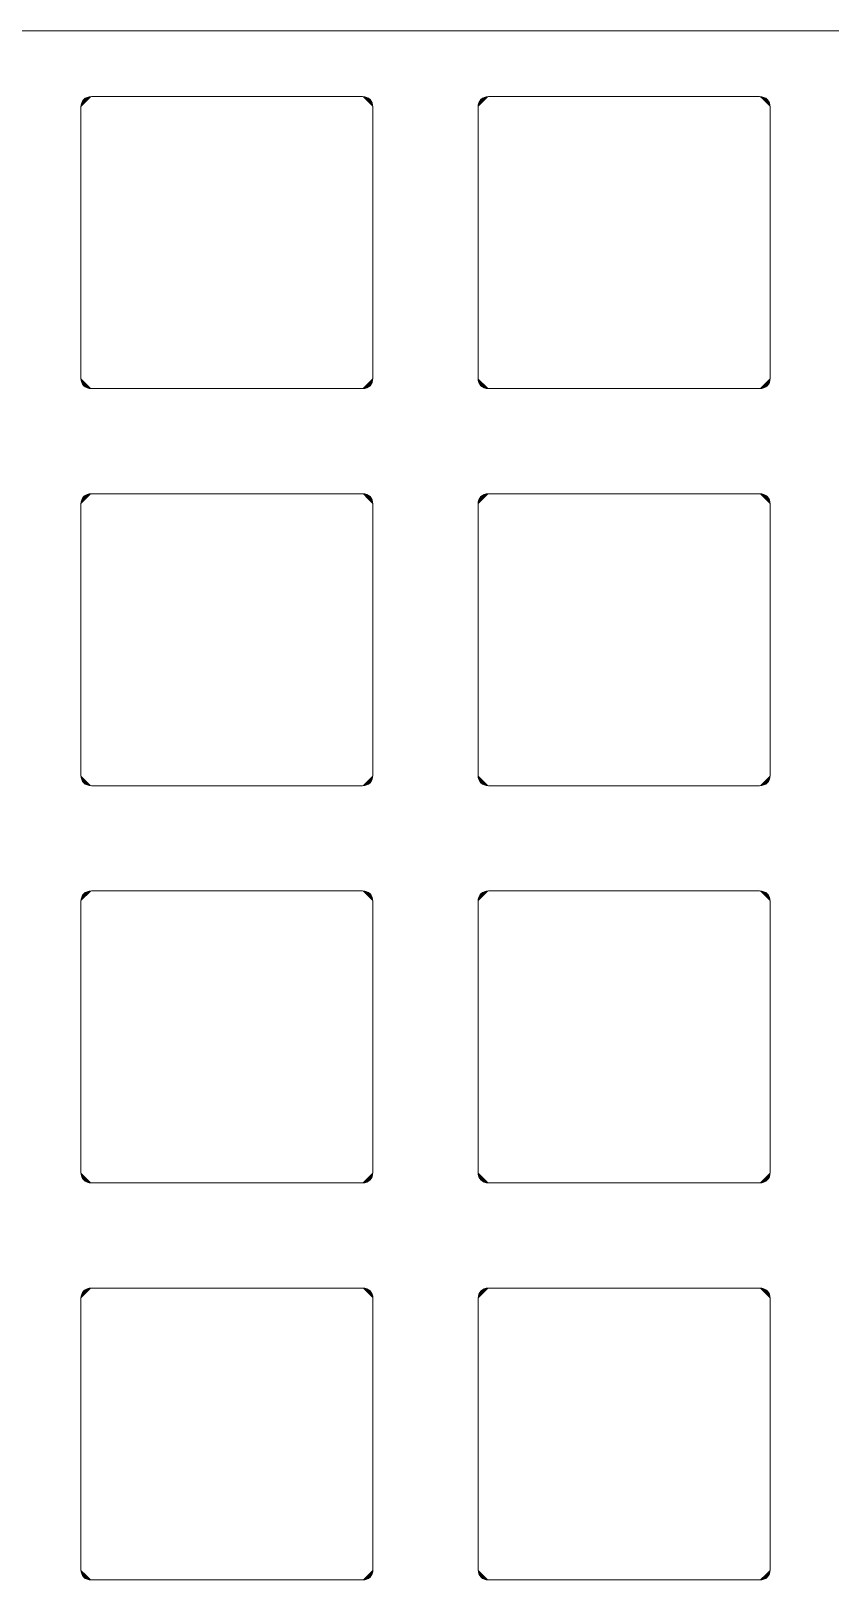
# Model space of a CAD drawing. Extents: x 173 to 988, y 261 to 653.
# Drawn here: x 661.8 to 770.4, y 433.1 to 643.6 of the extents above; entities that cross this region are included whole.
import ezdxf

# ---------------------------------------------------------------- set-up
doc = ezdxf.new("R2010")
doc.units = 0
doc.header["$MEASUREMENT"] = 0
doc.layers.add('Layer 1', color=7, linetype='Continuous', lineweight=0)

# ---------------------------------------------------------------- blocks, each defined once
blk = doc.blocks.new('Block_2')
at = {"layer": 'Layer 1', "true_color": 0x2f2d31, "transparency": 33554687}
h = blk.add_hatch(color=250, dxfattribs=at)
h.dxf.hatch_style = 2
edge = h.paths.add_edge_path()
edge.add_spline(control_points=[(706.86, 634.72), (707.71, 634.72), (708.27, 634.15), (708.27, 633.3)], knot_values=[0, 0, 0, 0, 1, 1, 1, 1], degree=3, periodic=0)
edge.add_line((708.27, 633.3), (706.86, 634.72))
h = blk.add_hatch(color=250, dxfattribs=at)
h.dxf.hatch_style = 2
edge = h.paths.add_edge_path()
edge.add_spline(control_points=[(722.58, 633.3), (722.58, 634.15), (723.15, 634.72), (724, 634.72)], knot_values=[0, 0, 0, 0, 1, 1, 1, 1], degree=3, periodic=0)
edge.add_line((724, 634.72), (722.58, 633.3))
h = blk.add_hatch(color=250, dxfattribs=at)
h.dxf.hatch_style = 2
edge = h.paths.add_edge_path()
edge.add_spline(control_points=[(708.27, 596.45), (708.27, 595.6), (707.71, 595.04), (706.86, 595.04)], knot_values=[0, 0, 0, 0, 1, 1, 1, 1], degree=3, periodic=0)
edge.add_line((706.86, 595.04), (708.27, 596.45))
h = blk.add_hatch(color=250, dxfattribs=at)
h.dxf.hatch_style = 2
edge = h.paths.add_edge_path()
edge.add_spline(control_points=[(706.86, 595.04), (706.86, 595.04), (670.01, 595.04), (670.01, 595.04)], knot_values=[0, 0, 0, 0, 1, 1, 1, 1], degree=3, periodic=0)
edge.add_line((670.01, 595.04), (706.86, 595.04))
h = blk.add_hatch(color=250, dxfattribs=at)
h.dxf.hatch_style = 2
edge = h.paths.add_edge_path()
edge.add_spline(control_points=[(760.85, 595.04), (760.85, 595.04), (724, 595.04), (724, 595.04)], knot_values=[0, 0, 0, 0, 1, 1, 1, 1], degree=3, periodic=0)
edge.add_line((724, 595.04), (760.85, 595.04))
h = blk.add_hatch(color=250, dxfattribs=at)
h.dxf.hatch_style = 2
edge = h.paths.add_edge_path()
edge.add_spline(control_points=[(670.01, 580.73), (670.01, 580.73), (706.86, 580.73), (706.86, 580.73)], knot_values=[0, 0, 0, 0, 1, 1, 1, 1], degree=3, periodic=0)
edge.add_line((706.86, 580.73), (670.01, 580.73))
h = blk.add_hatch(color=250, dxfattribs=at)
h.dxf.hatch_style = 2
edge = h.paths.add_edge_path()
edge.add_spline(control_points=[(706.86, 580.73), (707.71, 580.73), (708.27, 580.16), (708.27, 579.31)], knot_values=[0, 0, 0, 0, 1, 1, 1, 1], degree=3, periodic=0)
edge.add_line((708.27, 579.31), (706.86, 580.73))
h = blk.add_hatch(color=250, dxfattribs=at)
h.dxf.hatch_style = 2
edge = h.paths.add_edge_path()
edge.add_spline(control_points=[(724, 580.73), (724, 580.73), (760.85, 580.73), (760.85, 580.73)], knot_values=[0, 0, 0, 0, 1, 1, 1, 1], degree=3, periodic=0)
edge.add_line((760.85, 580.73), (724, 580.73))
h = blk.add_hatch(color=250, dxfattribs=at)
h.dxf.hatch_style = 2
edge = h.paths.add_edge_path()
edge.add_spline(control_points=[(706.86, 472.74), (707.71, 472.74), (708.28, 472.17), (708.28, 471.32)], knot_values=[0, 0, 0, 0, 1, 1, 1, 1], degree=3, periodic=0)
edge.add_line((708.28, 471.32), (706.86, 472.74))
h = blk.add_hatch(color=250, dxfattribs=at)
h.dxf.hatch_style = 2
edge = h.paths.add_edge_path()
edge.add_spline(control_points=[(762.27, 471.32), (762.27, 471.32), (762.27, 434.47), (762.27, 434.47)], knot_values=[0, 0, 0, 0, 1, 1, 1, 1], degree=3, periodic=0)
edge.add_line((762.27, 434.47), (762.27, 471.32))
h = blk.add_hatch(color=250, dxfattribs=at)
h.dxf.hatch_style = 2
edge = h.paths.add_edge_path()
edge.add_spline(control_points=[(760.85, 433.06), (760.85, 433.06), (724, 433.06), (724, 433.06)], knot_values=[0, 0, 0, 0, 1, 1, 1, 1], degree=3, periodic=0)
edge.add_line((724, 433.06), (760.85, 433.06))
at = {"layer": 'Layer 1', "color": 250, "lineweight": 5, "true_color": 0x2f2d31}
for points in [[(706.86, 634.72), (707.71, 634.72), (708.27, 634.15), (708.27, 633.3)], [(722.58, 633.3), (722.58, 634.15), (723.15, 634.72), (724, 634.72)], [(708.27, 596.45), (708.27, 595.6), (707.71, 595.04), (706.86, 595.04)], [(706.86, 595.04), (706.86, 595.04), (670.01, 595.04), (670.01, 595.04)], [(760.85, 595.04), (760.85, 595.04), (724, 595.04), (724, 595.04)], [(670.01, 580.73), (670.01, 580.73), (706.86, 580.73), (706.86, 580.73)], [(706.86, 580.73), (707.71, 580.73), (708.27, 580.16), (708.27, 579.31)], [(724, 580.73), (724, 580.73), (760.85, 580.73), (760.85, 580.73)], [(706.86, 472.74), (707.71, 472.74), (708.28, 472.17), (708.28, 471.32)], [(762.27, 471.32), (762.27, 471.32), (762.27, 434.47), (762.27, 434.47)], [(760.85, 433.06), (760.85, 433.06), (724, 433.06), (724, 433.06)]]:
    blk.add_open_spline(points, degree=3, dxfattribs=at)
blk = doc.blocks.new('Block_3')
at = {"layer": 'Layer 1', "true_color": 0x2f2d31, "transparency": 33554687}
h = blk.add_hatch(color=250, dxfattribs=at)
h.dxf.hatch_style = 2
edge = h.paths.add_edge_path()
edge.add_spline(control_points=[(708.27, 633.3), (708.27, 633.3), (708.27, 596.45), (708.27, 596.45)], knot_values=[0, 0, 0, 0, 1, 1, 1, 1], degree=3, periodic=0)
edge.add_line((708.27, 596.45), (708.27, 633.3))
h = blk.add_hatch(color=250, dxfattribs=at)
h.dxf.hatch_style = 2
edge = h.paths.add_edge_path()
edge.add_spline(control_points=[(722.58, 596.45), (722.58, 596.45), (722.58, 633.3), (722.58, 633.3)], knot_values=[0, 0, 0, 0, 1, 1, 1, 1], degree=3, periodic=0)
edge.add_line((722.58, 633.3), (722.58, 596.45))
h = blk.add_hatch(color=250, dxfattribs=at)
h.dxf.hatch_style = 2
edge = h.paths.add_edge_path()
edge.add_spline(control_points=[(670.01, 595.04), (669.16, 595.04), (668.59, 595.6), (668.59, 596.45)], knot_values=[0, 0, 0, 0, 1, 1, 1, 1], degree=3, periodic=0)
edge.add_line((668.59, 596.45), (670.01, 595.04))
h = blk.add_hatch(color=250, dxfattribs=at)
h.dxf.hatch_style = 2
edge = h.paths.add_edge_path()
edge.add_spline(control_points=[(724, 595.04), (723.15, 595.04), (722.58, 595.6), (722.58, 596.45)], knot_values=[0, 0, 0, 0, 1, 1, 1, 1], degree=3, periodic=0)
edge.add_line((722.58, 596.45), (724, 595.04))
h = blk.add_hatch(color=250, dxfattribs=at)
h.dxf.hatch_style = 2
edge = h.paths.add_edge_path()
edge.add_spline(control_points=[(668.59, 525.32), (668.59, 526.17), (669.16, 526.73), (670.01, 526.73)], knot_values=[0, 0, 0, 0, 1, 1, 1, 1], degree=3, periodic=0)
edge.add_line((670.01, 526.73), (668.59, 525.32))
h = blk.add_hatch(color=250, dxfattribs=at)
h.dxf.hatch_style = 2
edge = h.paths.add_edge_path()
edge.add_spline(control_points=[(668.59, 488.47), (668.59, 488.47), (668.59, 525.32), (668.59, 525.32)], knot_values=[0, 0, 0, 0, 1, 1, 1, 1], degree=3, periodic=0)
edge.add_line((668.59, 525.32), (668.59, 488.47))
h = blk.add_hatch(color=250, dxfattribs=at)
h.dxf.hatch_style = 2
edge = h.paths.add_edge_path()
edge.add_spline(control_points=[(722.58, 488.47), (722.58, 488.47), (722.58, 525.32), (722.58, 525.32)], knot_values=[0, 0, 0, 0, 1, 1, 1, 1], degree=3, periodic=0)
edge.add_line((722.58, 525.32), (722.58, 488.47))
h = blk.add_hatch(color=250, dxfattribs=at)
h.dxf.hatch_style = 2
edge = h.paths.add_edge_path()
edge.add_spline(control_points=[(760.85, 472.74), (761.7, 472.74), (762.27, 472.17), (762.27, 471.32)], knot_values=[0, 0, 0, 0, 1, 1, 1, 1], degree=3, periodic=0)
edge.add_line((762.27, 471.32), (760.85, 472.74))
h = blk.add_hatch(color=250, dxfattribs=at)
h.dxf.hatch_style = 2
edge = h.paths.add_edge_path()
edge.add_spline(control_points=[(670.01, 433.06), (669.16, 433.06), (668.59, 433.62), (668.59, 434.47)], knot_values=[0, 0, 0, 0, 1, 1, 1, 1], degree=3, periodic=0)
edge.add_line((668.59, 434.47), (670.01, 433.06))
h = blk.add_hatch(color=250, dxfattribs=at)
h.dxf.hatch_style = 2
edge = h.paths.add_edge_path()
edge.add_spline(control_points=[(706.86, 433.06), (706.86, 433.06), (670.01, 433.06), (670.01, 433.06)], knot_values=[0, 0, 0, 0, 1, 1, 1, 1], degree=3, periodic=0)
edge.add_line((670.01, 433.06), (706.86, 433.06))
at = {"layer": 'Layer 1', "color": 250, "lineweight": 5, "true_color": 0x2f2d31}
for points in [[(708.27, 633.3), (708.27, 633.3), (708.27, 596.45), (708.27, 596.45)], [(722.58, 596.45), (722.58, 596.45), (722.58, 633.3), (722.58, 633.3)], [(670.01, 595.04), (669.16, 595.04), (668.59, 595.6), (668.59, 596.45)], [(724, 595.04), (723.15, 595.04), (722.58, 595.6), (722.58, 596.45)], [(668.59, 525.32), (668.59, 526.17), (669.16, 526.73), (670.01, 526.73)], [(668.59, 488.47), (668.59, 488.47), (668.59, 525.32), (668.59, 525.32)], [(722.58, 488.47), (722.58, 488.47), (722.58, 525.32), (722.58, 525.32)], [(760.85, 472.74), (761.7, 472.74), (762.27, 472.17), (762.27, 471.32)], [(670.01, 433.06), (669.16, 433.06), (668.59, 433.62), (668.59, 434.47)], [(706.86, 433.06), (706.86, 433.06), (670.01, 433.06), (670.01, 433.06)]]:
    blk.add_open_spline(points, degree=3, dxfattribs=at)
blk = doc.blocks.new('Block_4')
at = {"layer": 'Layer 1', "true_color": 0x2f2d31, "transparency": 33554687}
h = blk.add_hatch(color=250, dxfattribs=at)
h.dxf.hatch_style = 2
edge = h.paths.add_edge_path()
edge.add_spline(control_points=[(762.27, 596.45), (762.27, 595.6), (761.7, 595.04), (760.85, 595.04)], knot_values=[0, 0, 0, 0, 1, 1, 1, 1], degree=3, periodic=0)
edge.add_line((760.85, 595.04), (762.27, 596.45))
h = blk.add_hatch(color=250, dxfattribs=at)
h.dxf.hatch_style = 2
edge = h.paths.add_edge_path()
edge.add_spline(control_points=[(762.27, 488.47), (762.27, 487.62), (761.7, 487.05), (760.85, 487.05)], knot_values=[0, 0, 0, 0, 1, 1, 1, 1], degree=3, periodic=0)
edge.add_line((760.85, 487.05), (762.27, 488.47))
h = blk.add_hatch(color=250, dxfattribs=at)
h.dxf.hatch_style = 2
edge = h.paths.add_edge_path()
edge.add_spline(control_points=[(762.27, 434.47), (762.27, 433.62), (761.7, 433.06), (760.85, 433.06)], knot_values=[0, 0, 0, 0, 1, 1, 1, 1], degree=3, periodic=0)
edge.add_line((760.85, 433.06), (762.27, 434.47))
at = {"layer": 'Layer 1', "color": 250, "lineweight": 5, "true_color": 0x2f2d31}
for points in [[(762.27, 596.45), (762.27, 595.6), (761.7, 595.04), (760.85, 595.04)], [(762.27, 488.47), (762.27, 487.62), (761.7, 487.05), (760.85, 487.05)], [(762.27, 434.47), (762.27, 433.62), (761.7, 433.06), (760.85, 433.06)]]:
    blk.add_open_spline(points, degree=3, dxfattribs=at)
blk = doc.blocks.new('Block_5')
at = {"layer": 'Layer 1', "true_color": 0x2f2d31, "transparency": 33554687}
h = blk.add_hatch(color=250, dxfattribs=at)
h.dxf.hatch_style = 2
edge = h.paths.add_edge_path()
edge.add_spline(control_points=[(983.39, 643.65), (983.39, 643.65), (547.42, 643.65), (547.42, 643.65)], knot_values=[0, 0, 0, 0, 1, 1, 1, 1], degree=3, periodic=0)
edge.add_line((547.42, 643.65), (983.39, 643.65))
at = {"layer": 'Layer 1', "color": 250, "lineweight": 20, "true_color": 0x2f2d31}
blk.add_open_spline([(983.39, 643.65), (983.39, 643.65), (547.42, 643.65), (547.42, 643.65)], degree=3, dxfattribs=at)
blk = doc.blocks.new('Block_6')
at = {"layer": 'Layer 1', "true_color": 0x2f2d31, "transparency": 33554687}
h = blk.add_hatch(color=250, dxfattribs=at)
h.dxf.hatch_style = 2
edge = h.paths.add_edge_path()
edge.add_spline(control_points=[(668.59, 596.45), (668.59, 596.45), (668.59, 633.3), (668.59, 633.3)], knot_values=[0, 0, 0, 0, 1, 1, 1, 1], degree=3, periodic=0)
edge.add_line((668.59, 633.3), (668.59, 596.45))
h = blk.add_hatch(color=250, dxfattribs=at)
h.dxf.hatch_style = 2
edge = h.paths.add_edge_path()
edge.add_spline(control_points=[(722.58, 542.46), (722.58, 542.46), (722.58, 579.31), (722.58, 579.31)], knot_values=[0, 0, 0, 0, 1, 1, 1, 1], degree=3, periodic=0)
edge.add_line((722.58, 579.31), (722.58, 542.46))
h = blk.add_hatch(color=250, dxfattribs=at)
h.dxf.hatch_style = 2
edge = h.paths.add_edge_path()
edge.add_spline(control_points=[(670.01, 541.04), (669.16, 541.04), (668.59, 541.61), (668.59, 542.46)], knot_values=[0, 0, 0, 0, 1, 1, 1, 1], degree=3, periodic=0)
edge.add_line((668.59, 542.46), (670.01, 541.04))
h = blk.add_hatch(color=250, dxfattribs=at)
h.dxf.hatch_style = 2
edge = h.paths.add_edge_path()
edge.add_spline(control_points=[(708.27, 542.46), (708.27, 541.61), (707.71, 541.04), (706.86, 541.04)], knot_values=[0, 0, 0, 0, 1, 1, 1, 1], degree=3, periodic=0)
edge.add_line((706.86, 541.04), (708.27, 542.46))
h = blk.add_hatch(color=250, dxfattribs=at)
h.dxf.hatch_style = 2
edge = h.paths.add_edge_path()
edge.add_spline(control_points=[(724, 541.04), (723.15, 541.04), (722.58, 541.61), (722.58, 542.46)], knot_values=[0, 0, 0, 0, 1, 1, 1, 1], degree=3, periodic=0)
edge.add_line((722.58, 542.46), (724, 541.04))
h = blk.add_hatch(color=250, dxfattribs=at)
h.dxf.hatch_style = 2
edge = h.paths.add_edge_path()
edge.add_spline(control_points=[(760.85, 541.04), (760.85, 541.04), (724, 541.04), (724, 541.04)], knot_values=[0, 0, 0, 0, 1, 1, 1, 1], degree=3, periodic=0)
edge.add_line((724, 541.04), (760.85, 541.04))
h = blk.add_hatch(color=250, dxfattribs=at)
h.dxf.hatch_style = 2
edge = h.paths.add_edge_path()
edge.add_spline(control_points=[(670.01, 526.73), (670.01, 526.73), (706.86, 526.73), (706.86, 526.73)], knot_values=[0, 0, 0, 0, 1, 1, 1, 1], degree=3, periodic=0)
edge.add_line((706.86, 526.73), (670.01, 526.73))
h = blk.add_hatch(color=250, dxfattribs=at)
h.dxf.hatch_style = 2
edge = h.paths.add_edge_path()
edge.add_spline(control_points=[(722.58, 525.32), (722.58, 526.17), (723.15, 526.73), (724, 526.73)], knot_values=[0, 0, 0, 0, 1, 1, 1, 1], degree=3, periodic=0)
edge.add_line((724, 526.73), (722.58, 525.32))
h = blk.add_hatch(color=250, dxfattribs=at)
h.dxf.hatch_style = 2
edge = h.paths.add_edge_path()
edge.add_spline(control_points=[(708.27, 525.32), (708.27, 525.32), (708.27, 488.47), (708.27, 488.47)], knot_values=[0, 0, 0, 0, 1, 1, 1, 1], degree=3, periodic=0)
edge.add_line((708.27, 488.47), (708.27, 525.32))
h = blk.add_hatch(color=250, dxfattribs=at)
h.dxf.hatch_style = 2
edge = h.paths.add_edge_path()
edge.add_spline(control_points=[(762.27, 525.32), (762.27, 525.32), (762.27, 488.47), (762.27, 488.47)], knot_values=[0, 0, 0, 0, 1, 1, 1, 1], degree=3, periodic=0)
edge.add_line((762.27, 488.47), (762.27, 525.32))
h = blk.add_hatch(color=250, dxfattribs=at)
h.dxf.hatch_style = 2
edge = h.paths.add_edge_path()
edge.add_spline(control_points=[(668.59, 471.32), (668.59, 472.17), (669.16, 472.74), (670.01, 472.74)], knot_values=[0, 0, 0, 0, 1, 1, 1, 1], degree=3, periodic=0)
edge.add_line((670.01, 472.74), (668.59, 471.32))
h = blk.add_hatch(color=250, dxfattribs=at)
h.dxf.hatch_style = 2
edge = h.paths.add_edge_path()
edge.add_spline(control_points=[(670.01, 472.74), (670.01, 472.74), (706.86, 472.74), (706.86, 472.74)], knot_values=[0, 0, 0, 0, 1, 1, 1, 1], degree=3, periodic=0)
edge.add_line((706.86, 472.74), (670.01, 472.74))
h = blk.add_hatch(color=250, dxfattribs=at)
h.dxf.hatch_style = 2
edge = h.paths.add_edge_path()
edge.add_spline(control_points=[(724, 472.74), (724, 472.74), (760.85, 472.74), (760.85, 472.74)], knot_values=[0, 0, 0, 0, 1, 1, 1, 1], degree=3, periodic=0)
edge.add_line((760.85, 472.74), (724, 472.74))
h = blk.add_hatch(color=250, dxfattribs=at)
h.dxf.hatch_style = 2
edge = h.paths.add_edge_path()
edge.add_spline(control_points=[(708.28, 471.32), (708.28, 471.32), (708.28, 434.47), (708.28, 434.47)], knot_values=[0, 0, 0, 0, 1, 1, 1, 1], degree=3, periodic=0)
edge.add_line((708.28, 434.47), (708.28, 471.32))
h = blk.add_hatch(color=250, dxfattribs=at)
h.dxf.hatch_style = 2
edge = h.paths.add_edge_path()
edge.add_spline(control_points=[(724, 433.06), (723.15, 433.06), (722.59, 433.62), (722.59, 434.47)], knot_values=[0, 0, 0, 0, 1, 1, 1, 1], degree=3, periodic=0)
edge.add_line((722.59, 434.47), (724, 433.06))
at = {"layer": 'Layer 1', "color": 250, "lineweight": 5, "true_color": 0x2f2d31}
for points in [[(668.59, 596.45), (668.59, 596.45), (668.59, 633.3), (668.59, 633.3)], [(722.58, 542.46), (722.58, 542.46), (722.58, 579.31), (722.58, 579.31)], [(670.01, 541.04), (669.16, 541.04), (668.59, 541.61), (668.59, 542.46)], [(708.27, 542.46), (708.27, 541.61), (707.71, 541.04), (706.86, 541.04)], [(724, 541.04), (723.15, 541.04), (722.58, 541.61), (722.58, 542.46)], [(760.85, 541.04), (760.85, 541.04), (724, 541.04), (724, 541.04)], [(670.01, 526.73), (670.01, 526.73), (706.86, 526.73), (706.86, 526.73)], [(722.58, 525.32), (722.58, 526.17), (723.15, 526.73), (724, 526.73)], [(708.27, 525.32), (708.27, 525.32), (708.27, 488.47), (708.27, 488.47)], [(762.27, 525.32), (762.27, 525.32), (762.27, 488.47), (762.27, 488.47)], [(668.59, 471.32), (668.59, 472.17), (669.16, 472.74), (670.01, 472.74)], [(670.01, 472.74), (670.01, 472.74), (706.86, 472.74), (706.86, 472.74)], [(724, 472.74), (724, 472.74), (760.85, 472.74), (760.85, 472.74)], [(708.28, 471.32), (708.28, 471.32), (708.28, 434.47), (708.28, 434.47)], [(724, 433.06), (723.15, 433.06), (722.59, 433.62), (722.59, 434.47)]]:
    blk.add_open_spline(points, degree=3, dxfattribs=at)
blk = doc.blocks.new('Block_7')
at = {"layer": 'Layer 1', "true_color": 0x2f2d31, "transparency": 33554687}
h = blk.add_hatch(color=250, dxfattribs=at)
h.dxf.hatch_style = 2
edge = h.paths.add_edge_path()
edge.add_spline(control_points=[(708.27, 579.31), (708.27, 579.31), (708.27, 542.46), (708.27, 542.46)], knot_values=[0, 0, 0, 0, 1, 1, 1, 1], degree=3, periodic=0)
edge.add_line((708.27, 542.46), (708.27, 579.31))
h = blk.add_hatch(color=250, dxfattribs=at)
h.dxf.hatch_style = 2
edge = h.paths.add_edge_path()
edge.add_spline(control_points=[(760.85, 526.73), (761.7, 526.73), (762.27, 526.17), (762.27, 525.32)], knot_values=[0, 0, 0, 0, 1, 1, 1, 1], degree=3, periodic=0)
edge.add_line((762.27, 525.32), (760.85, 526.73))
at = {"layer": 'Layer 1', "color": 250, "lineweight": 5, "true_color": 0x2f2d31}
for points in [[(708.27, 579.31), (708.27, 579.31), (708.27, 542.46), (708.27, 542.46)], [(760.85, 526.73), (761.7, 526.73), (762.27, 526.17), (762.27, 525.32)]]:
    blk.add_open_spline(points, degree=3, dxfattribs=at)
blk = doc.blocks.new('Block_8')
at = {"layer": 'Layer 1', "true_color": 0x2f2d31, "transparency": 33554687}
h = blk.add_hatch(color=250, dxfattribs=at)
h.dxf.hatch_style = 2
edge = h.paths.add_edge_path()
edge.add_spline(control_points=[(722.58, 579.31), (722.58, 580.16), (723.15, 580.73), (724, 580.73)], knot_values=[0, 0, 0, 0, 1, 1, 1, 1], degree=3, periodic=0)
edge.add_line((724, 580.73), (722.58, 579.31))
h = blk.add_hatch(color=250, dxfattribs=at)
h.dxf.hatch_style = 2
edge = h.paths.add_edge_path()
edge.add_spline(control_points=[(722.59, 471.32), (722.59, 472.17), (723.15, 472.74), (724, 472.74)], knot_values=[0, 0, 0, 0, 1, 1, 1, 1], degree=3, periodic=0)
edge.add_line((724, 472.74), (722.59, 471.32))
at = {"layer": 'Layer 1', "color": 250, "lineweight": 5, "true_color": 0x2f2d31}
for points in [[(722.58, 579.31), (722.58, 580.16), (723.15, 580.73), (724, 580.73)], [(722.59, 471.32), (722.59, 472.17), (723.15, 472.74), (724, 472.74)]]:
    blk.add_open_spline(points, degree=3, dxfattribs=at)
blk = doc.blocks.new('Block_10')
at = {"layer": 'Layer 1', "true_color": 0x2f2d31, "transparency": 33554687}
h = blk.add_hatch(color=250, dxfattribs=at)
h.dxf.hatch_style = 2
edge = h.paths.add_edge_path()
edge.add_spline(control_points=[(722.59, 434.47), (722.59, 434.47), (722.59, 471.32), (722.59, 471.32)], knot_values=[0, 0, 0, 0, 1, 1, 1, 1], degree=3, periodic=0)
edge.add_line((722.59, 471.32), (722.59, 434.47))
at = {"layer": 'Layer 1', "color": 250, "lineweight": 5, "true_color": 0x2f2d31}
blk.add_open_spline([(722.59, 434.47), (722.59, 434.47), (722.59, 471.32), (722.59, 471.32)], degree=3, dxfattribs=at)
blk = doc.blocks.new('Block_11')
at = {"layer": 'Layer 1', "true_color": 0x2f2d31, "transparency": 33554687}
h = blk.add_hatch(color=250, dxfattribs=at)
h.dxf.hatch_style = 2
edge = h.paths.add_edge_path()
edge.add_spline(control_points=[(668.59, 633.3), (668.59, 634.15), (669.16, 634.72), (670.01, 634.72)], knot_values=[0, 0, 0, 0, 1, 1, 1, 1], degree=3, periodic=0)
edge.add_line((670.01, 634.72), (668.59, 633.3))
h = blk.add_hatch(color=250, dxfattribs=at)
h.dxf.hatch_style = 2
edge = h.paths.add_edge_path()
edge.add_spline(control_points=[(670.01, 634.72), (670.01, 634.72), (706.86, 634.72), (706.86, 634.72)], knot_values=[0, 0, 0, 0, 1, 1, 1, 1], degree=3, periodic=0)
edge.add_line((706.86, 634.72), (670.01, 634.72))
h = blk.add_hatch(color=250, dxfattribs=at)
h.dxf.hatch_style = 2
edge = h.paths.add_edge_path()
edge.add_spline(control_points=[(724, 634.72), (724, 634.72), (760.85, 634.72), (760.85, 634.72)], knot_values=[0, 0, 0, 0, 1, 1, 1, 1], degree=3, periodic=0)
edge.add_line((760.85, 634.72), (724, 634.72))
h = blk.add_hatch(color=250, dxfattribs=at)
h.dxf.hatch_style = 2
edge = h.paths.add_edge_path()
edge.add_spline(control_points=[(760.85, 634.72), (761.7, 634.72), (762.27, 634.15), (762.27, 633.3)], knot_values=[0, 0, 0, 0, 1, 1, 1, 1], degree=3, periodic=0)
edge.add_line((762.27, 633.3), (760.85, 634.72))
h = blk.add_hatch(color=250, dxfattribs=at)
h.dxf.hatch_style = 2
edge = h.paths.add_edge_path()
edge.add_spline(control_points=[(762.27, 633.3), (762.27, 633.3), (762.27, 596.45), (762.27, 596.45)], knot_values=[0, 0, 0, 0, 1, 1, 1, 1], degree=3, periodic=0)
edge.add_line((762.27, 596.45), (762.27, 633.3))
h = blk.add_hatch(color=250, dxfattribs=at)
h.dxf.hatch_style = 2
edge = h.paths.add_edge_path()
edge.add_spline(control_points=[(668.59, 579.31), (668.59, 580.16), (669.16, 580.73), (670.01, 580.73)], knot_values=[0, 0, 0, 0, 1, 1, 1, 1], degree=3, periodic=0)
edge.add_line((670.01, 580.73), (668.59, 579.31))
h = blk.add_hatch(color=250, dxfattribs=at)
h.dxf.hatch_style = 2
edge = h.paths.add_edge_path()
edge.add_spline(control_points=[(668.59, 542.46), (668.59, 542.46), (668.59, 579.31), (668.59, 579.31)], knot_values=[0, 0, 0, 0, 1, 1, 1, 1], degree=3, periodic=0)
edge.add_line((668.59, 579.31), (668.59, 542.46))
h = blk.add_hatch(color=250, dxfattribs=at)
h.dxf.hatch_style = 2
edge = h.paths.add_edge_path()
edge.add_spline(control_points=[(760.85, 580.73), (761.7, 580.73), (762.27, 580.16), (762.27, 579.31)], knot_values=[0, 0, 0, 0, 1, 1, 1, 1], degree=3, periodic=0)
edge.add_line((762.27, 579.31), (760.85, 580.73))
h = blk.add_hatch(color=250, dxfattribs=at)
h.dxf.hatch_style = 2
edge = h.paths.add_edge_path()
edge.add_spline(control_points=[(762.27, 579.31), (762.27, 579.31), (762.27, 542.46), (762.27, 542.46)], knot_values=[0, 0, 0, 0, 1, 1, 1, 1], degree=3, periodic=0)
edge.add_line((762.27, 542.46), (762.27, 579.31))
h = blk.add_hatch(color=250, dxfattribs=at)
h.dxf.hatch_style = 2
edge = h.paths.add_edge_path()
edge.add_spline(control_points=[(762.27, 542.46), (762.27, 541.61), (761.7, 541.04), (760.85, 541.04)], knot_values=[0, 0, 0, 0, 1, 1, 1, 1], degree=3, periodic=0)
edge.add_line((760.85, 541.04), (762.27, 542.46))
h = blk.add_hatch(color=250, dxfattribs=at)
h.dxf.hatch_style = 2
edge = h.paths.add_edge_path()
edge.add_spline(control_points=[(706.86, 541.04), (706.86, 541.04), (670.01, 541.04), (670.01, 541.04)], knot_values=[0, 0, 0, 0, 1, 1, 1, 1], degree=3, periodic=0)
edge.add_line((670.01, 541.04), (706.86, 541.04))
h = blk.add_hatch(color=250, dxfattribs=at)
h.dxf.hatch_style = 2
edge = h.paths.add_edge_path()
edge.add_spline(control_points=[(706.86, 526.73), (707.71, 526.73), (708.27, 526.17), (708.27, 525.32)], knot_values=[0, 0, 0, 0, 1, 1, 1, 1], degree=3, periodic=0)
edge.add_line((708.27, 525.32), (706.86, 526.73))
h = blk.add_hatch(color=250, dxfattribs=at)
h.dxf.hatch_style = 2
edge = h.paths.add_edge_path()
edge.add_spline(control_points=[(724, 526.73), (724, 526.73), (760.85, 526.73), (760.85, 526.73)], knot_values=[0, 0, 0, 0, 1, 1, 1, 1], degree=3, periodic=0)
edge.add_line((760.85, 526.73), (724, 526.73))
h = blk.add_hatch(color=250, dxfattribs=at)
h.dxf.hatch_style = 2
edge = h.paths.add_edge_path()
edge.add_spline(control_points=[(670.01, 487.05), (669.16, 487.05), (668.59, 487.62), (668.59, 488.47)], knot_values=[0, 0, 0, 0, 1, 1, 1, 1], degree=3, periodic=0)
edge.add_line((668.59, 488.47), (670.01, 487.05))
h = blk.add_hatch(color=250, dxfattribs=at)
h.dxf.hatch_style = 2
edge = h.paths.add_edge_path()
edge.add_spline(control_points=[(706.86, 487.05), (706.86, 487.05), (670.01, 487.05), (670.01, 487.05)], knot_values=[0, 0, 0, 0, 1, 1, 1, 1], degree=3, periodic=0)
edge.add_line((670.01, 487.05), (706.86, 487.05))
h = blk.add_hatch(color=250, dxfattribs=at)
h.dxf.hatch_style = 2
edge = h.paths.add_edge_path()
edge.add_spline(control_points=[(708.27, 488.47), (708.27, 487.62), (707.71, 487.05), (706.86, 487.05)], knot_values=[0, 0, 0, 0, 1, 1, 1, 1], degree=3, periodic=0)
edge.add_line((706.86, 487.05), (708.27, 488.47))
h = blk.add_hatch(color=250, dxfattribs=at)
h.dxf.hatch_style = 2
edge = h.paths.add_edge_path()
edge.add_spline(control_points=[(724, 487.05), (723.15, 487.05), (722.58, 487.62), (722.58, 488.47)], knot_values=[0, 0, 0, 0, 1, 1, 1, 1], degree=3, periodic=0)
edge.add_line((722.58, 488.47), (724, 487.05))
h = blk.add_hatch(color=250, dxfattribs=at)
h.dxf.hatch_style = 2
edge = h.paths.add_edge_path()
edge.add_spline(control_points=[(760.85, 487.05), (760.85, 487.05), (724, 487.05), (724, 487.05)], knot_values=[0, 0, 0, 0, 1, 1, 1, 1], degree=3, periodic=0)
edge.add_line((724, 487.05), (760.85, 487.05))
h = blk.add_hatch(color=250, dxfattribs=at)
h.dxf.hatch_style = 2
edge = h.paths.add_edge_path()
edge.add_spline(control_points=[(668.59, 434.47), (668.59, 434.47), (668.59, 471.32), (668.59, 471.32)], knot_values=[0, 0, 0, 0, 1, 1, 1, 1], degree=3, periodic=0)
edge.add_line((668.59, 471.32), (668.59, 434.47))
h = blk.add_hatch(color=250, dxfattribs=at)
h.dxf.hatch_style = 2
edge = h.paths.add_edge_path()
edge.add_spline(control_points=[(708.28, 434.47), (708.28, 433.62), (707.71, 433.06), (706.86, 433.06)], knot_values=[0, 0, 0, 0, 1, 1, 1, 1], degree=3, periodic=0)
edge.add_line((706.86, 433.06), (708.28, 434.47))
at = {"layer": 'Layer 1', "color": 250, "lineweight": 5, "true_color": 0x2f2d31}
for points in [[(668.59, 633.3), (668.59, 634.15), (669.16, 634.72), (670.01, 634.72)], [(670.01, 634.72), (670.01, 634.72), (706.86, 634.72), (706.86, 634.72)], [(724, 634.72), (724, 634.72), (760.85, 634.72), (760.85, 634.72)], [(760.85, 634.72), (761.7, 634.72), (762.27, 634.15), (762.27, 633.3)], [(762.27, 633.3), (762.27, 633.3), (762.27, 596.45), (762.27, 596.45)], [(668.59, 579.31), (668.59, 580.16), (669.16, 580.73), (670.01, 580.73)], [(668.59, 542.46), (668.59, 542.46), (668.59, 579.31), (668.59, 579.31)], [(760.85, 580.73), (761.7, 580.73), (762.27, 580.16), (762.27, 579.31)], [(762.27, 579.31), (762.27, 579.31), (762.27, 542.46), (762.27, 542.46)], [(762.27, 542.46), (762.27, 541.61), (761.7, 541.04), (760.85, 541.04)], [(706.86, 541.04), (706.86, 541.04), (670.01, 541.04), (670.01, 541.04)], [(706.86, 526.73), (707.71, 526.73), (708.27, 526.17), (708.27, 525.32)], [(724, 526.73), (724, 526.73), (760.85, 526.73), (760.85, 526.73)], [(670.01, 487.05), (669.16, 487.05), (668.59, 487.62), (668.59, 488.47)], [(706.86, 487.05), (706.86, 487.05), (670.01, 487.05), (670.01, 487.05)], [(708.27, 488.47), (708.27, 487.62), (707.71, 487.05), (706.86, 487.05)], [(724, 487.05), (723.15, 487.05), (722.58, 487.62), (722.58, 488.47)], [(760.85, 487.05), (760.85, 487.05), (724, 487.05), (724, 487.05)], [(668.59, 434.47), (668.59, 434.47), (668.59, 471.32), (668.59, 471.32)], [(708.28, 434.47), (708.28, 433.62), (707.71, 433.06), (706.86, 433.06)]]:
    blk.add_open_spline(points, degree=3, dxfattribs=at)

msp = doc.modelspace()

# ---------------------------------------------------------------- block references
at = {"layer": 'Layer 1'}
for name in ['Block_5', 'Block_2', 'Block_3', 'Block_4', 'Block_6', 'Block_7', 'Block_8', 'Block_11', 'Block_10']:
    msp.add_blockref(name, (0, 0), dxfattribs=at)

doc.saveas('drawing.dxf')
